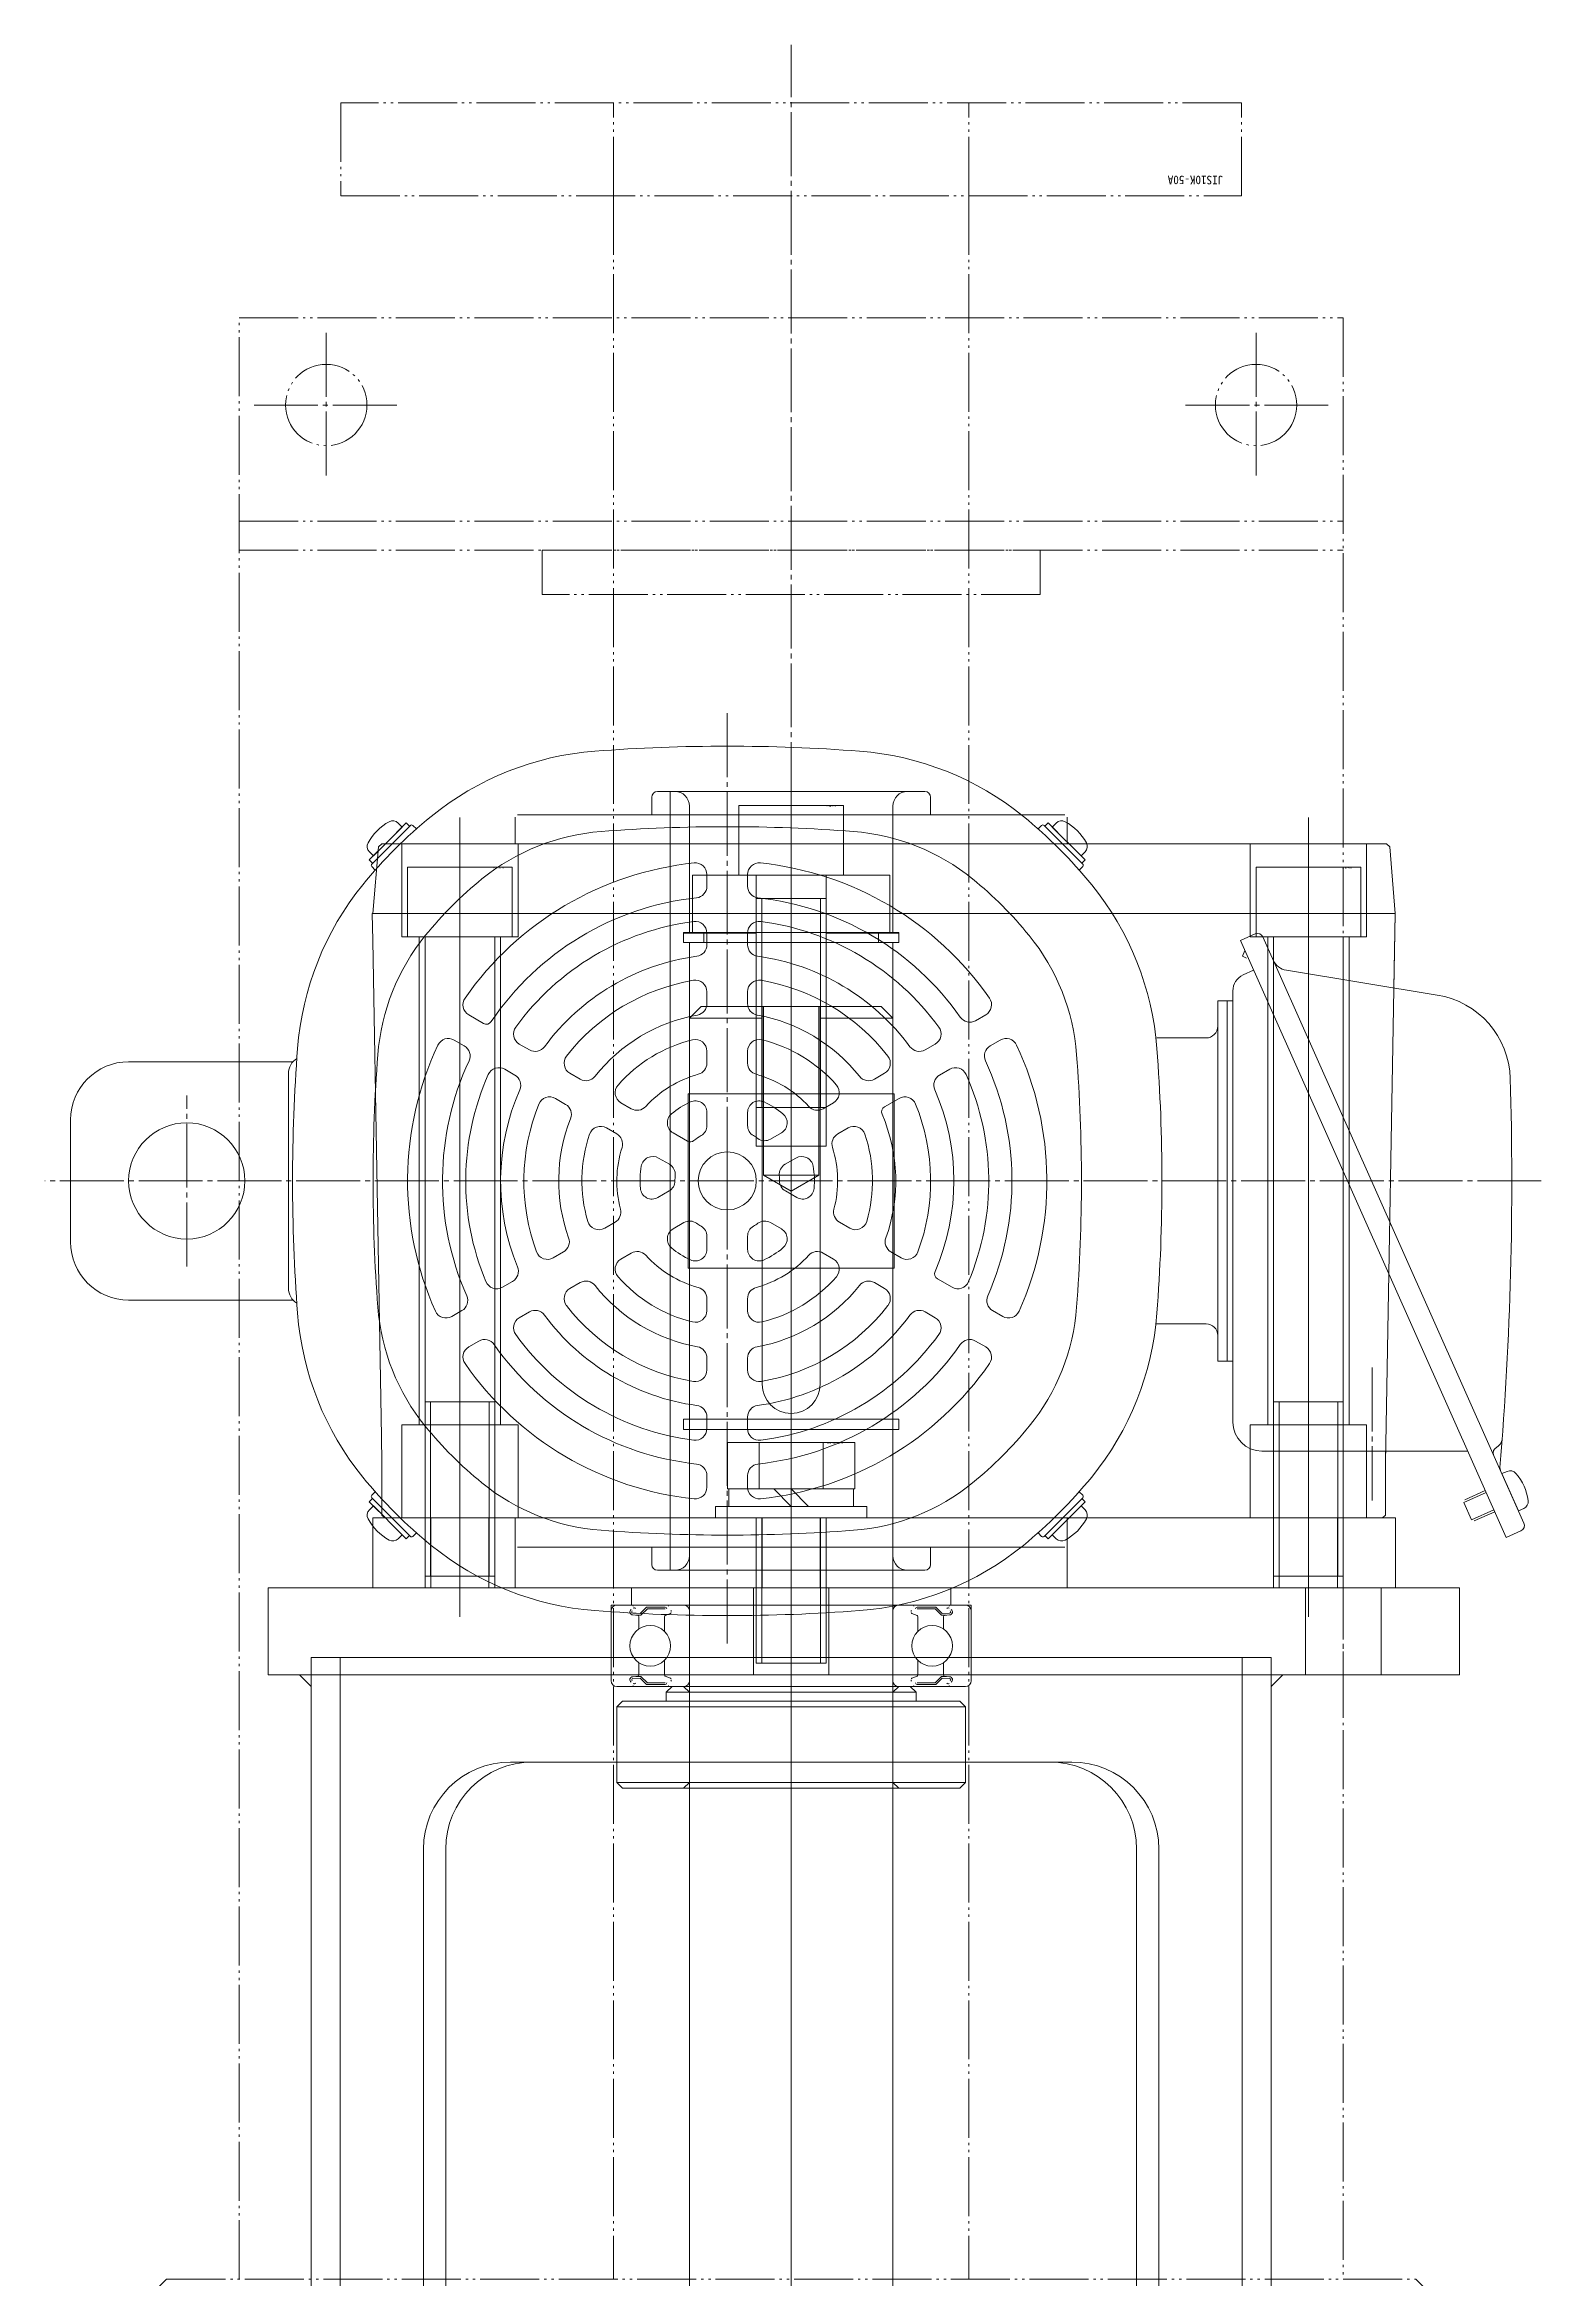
# Model space of a CAD drawing. Units: millimetres at full size. Extents: x -21196 to 21204, y -11807 to 11807.
# Drawn here: x -15728 to -15470.4, y -1994.6 to -1610.1 of the extents above; entities that cross this region are included whole.
import ezdxf
from ezdxf.enums import TextEntityAlignment as Align

# ---------------------------------------------------------------- set-up
doc = ezdxf.new("R2010")
doc.units = ezdxf.units.MM
doc.header["$LTSCALE"] = 0.5
doc.linetypes.add('USER3', pattern=[26.999999, 20.299999, -1.7, 0.8, -1.7, 0.8, -1.7])
doc.linetypes.add('USER4', pattern=[27.1, 22, -1.7, 1.7, -1.7])
doc.layers.add('1-0_設備-5(241129配置図菊池追記(立面図).jww)(機器配置図 260128.dwg)', color=7, linetype='Continuous', lineweight=9)
doc.styles.add('ＭＳ ゴシック', font='')
doc.styles.get('ＭＳ ゴシック').set_extended_font_data('MS Gothic')

msp = doc.modelspace()

# ---------------------------------------------------------------- linework, layer by layer
at = {"layer": '1-0_設備-5(241129配置図菊池追記(立面図).jww)(機器配置図 260128.dwg)', "linetype": 'USER4'}
for p, q in [((-15599.5215, -2825.1471), (-15599.5215, -1610.1471)), ((-15679.5215, -1659.7264), (-15679.5215, -1684.5679)), ((-15519.5215, -1659.7264), (-15519.5215, -1684.5679)), ((-15691.9423, -1672.1471), (-15667.1008, -1672.1471)), ((-15507.1008, -1672.1471), (-15531.9423, -1672.1471)), ((-15610.5215, -1725.1692), (-15610.5215, -1885.9184)), ((-15599.5215, -1794.5477), (-15599.5215, -1739.5477)), ((-15656.5215, -1743.1049), (-15656.5215, -1868.1905)), ((-15510.5215, -1743.1049), (-15510.5215, -1868.1905)), ((-15656.5215, -1875.1477), (-15656.5215, -1750.1477)), ((-15510.5215, -1875.1477), (-15510.5215, -1750.1477)), ((-15599.5215, -3335.6475), (-15599.5215, -1770.7806)), ((-15599.5215, -1833.7516), (-15599.5215, -1777.336)), ((-15703.5215, -1820.3559), (-15703.5215, -1790.9396)), ((-15470.4419, -1805.6477), (-15727.9711, -1805.6477)), ((-15499.5215, -1837.7652), (-15499.5215, -1860.6337)), ((-15599.5215, -1890.6575), (-15599.5215, -1848.2943)), ((-15656.5215, -1880.6477), (-15656.5215, -1858.6477)), ((-15599.5215, -1880.6477), (-15599.5215, -1858.6477)), ((-15510.5215, -1880.6477), (-15510.5215, -1858.6477)), ((-15504.5215, -1898.014), (-15504.5215, -1868.3872)), ((-15599.5215, -2061.6477), (-15599.5215, -1869.3461)), ((-15599.5215, -3372.246), (-15599.5215, -1986.1498))]:
    msp.add_line(p, q, dxfattribs=at)
at = {"layer": '1-0_設備-5(241129配置図菊池追記(立面図).jww)(機器配置図 260128.dwg)', "linetype": 'USER3'}
for p, q in [((-15522.0215, -1620.1471), (-15677.0215, -1620.1471)), ((-15677.0215, -1620.1471), (-15677.0215, -1636.1471)), ((-15630.0715, -1636.1471), (-15630.0715, -1620.1471)), ((-15568.9715, -1636.1471), (-15568.9715, -1620.1471)), ((-15522.0215, -1636.1471), (-15522.0215, -1620.1471)), ((-15677.0215, -1636.1471), (-15522.0215, -1636.1471)), ((-15630.0715, -1636.1471), (-15630.0715, -1994.6471)), ((-15568.9715, -1636.1471), (-15568.9715, -1994.6471)), ((-15694.5215, -1692.1471), (-15504.5215, -1692.1471)), ((-15694.5215, -1697.1471), (-15504.5215, -1697.1471))]:
    msp.add_line(p, q, dxfattribs=at)
at = {"layer": '1-0_設備-5(241129配置図菊池追記(立面図).jww)(機器配置図 260128.dwg)'}
for p, q in [((-15623.5215, -1739.6477), (-15623.5215, -1742.6483)), ((-15622.5215, -1738.6477), (-15599.5215, -1738.6477)), ((-15620.3215, -1738.6477), (-15620.3215, -1872.6478)), ((-15617.0215, -1741.1477), (-15617.0215, -1762.8977)), ((-15599.5215, -1738.6477), (-15576.5215, -1738.6477)), ((-15599.5215, -1738.6477), (-15599.5215, -1872.6478)), ((-15582.0215, -1741.1477), (-15582.0215, -1762.8977)), ((-15575.5215, -1739.6477), (-15575.5215, -1742.6483)), ((-15665.0395, -1744.483), (-15671.6863, -1751.1298)), ((-15671.4034, -1749.7156), (-15666.4537, -1744.7659)), ((-15667.4083, -1745.7204), (-15665.7466, -1744.0587)), ((-15665.7466, -1744.0587), (-15665.1809, -1744.6244)), ((-15664.6152, -1744.483), (-15664.0107, -1745.0875)), ((-15647.0215, -1747.6477), (-15647.0215, -1743.0477)), ((-15646.6215, -1742.6477), (-15599.5215, -1742.6477)), ((-15552.4215, -1742.6477), (-15599.5215, -1742.6477)), ((-15552.4215, -1742.6477), (-15559.93, -1742.6477)), ((-15552.4215, -1742.6477), (-15559.9299, -1742.6477)), ((-15556.4279, -1744.483), (-15557.0323, -1745.0875)), ((-15556.0036, -1744.483), (-15549.3568, -1751.1298)), ((-15555.2965, -1744.0587), (-15555.8622, -1744.6244)), ((-15553.6348, -1745.7204), (-15555.2965, -1744.0587)), ((-15549.6396, -1749.7156), (-15554.5894, -1744.7659)), ((-15552.0215, -1747.6477), (-15552.0215, -1743.0477)), ((-15552.0215, -1744.0416), (-15552.0215, -1743.0477)), ((-15552.0215, -1744.0416), (-15552.0215, -1743.0477)), ((-15670.4488, -1748.761), (-15672.1105, -1750.4227)), ((-15671.4034, -1749.7156), (-15672.0957, -1749.0233)), ((-15670.5212, -1748.1448), (-15671.4798, -1759.6477)), ((-15670.5212, -1748.1448), (-15669.9816, -1747.6483)), ((-15647.019, -1747.6483), (-15669.9816, -1747.6483)), ((-15647.019, -1747.6483), (-15669.4382, -1747.6483)), ((-15666.5215, -1763.6477), (-15666.5215, -1747.6477)), ((-15497.0615, -1747.6483), (-15647.0215, -1747.6483)), ((-15550.5942, -1748.761), (-15548.9325, -1750.4227)), ((-15549.6396, -1749.7156), (-15548.9473, -1749.0233)), ((-15497.0615, -1747.6483), (-15548.6373, -1747.6484)), ((-15520.5215, -1763.6477), (-15520.5215, -1747.6477)), ((-15496.5219, -1748.1448), (-15497.0615, -1747.6483)), ((-15496.5219, -1748.1448), (-15497.0615, -1747.6483)), ((-15496.5219, -1748.1448), (-15495.5633, -1759.6477)), ((-15496.5219, -1748.1448), (-15495.5633, -1759.6477)), ((-15496.5218, -1748.1449), (-15495.5633, -1759.6477)), ((-15672.1105, -1750.4227), (-15671.5448, -1750.9884)), ((-15671.6863, -1751.5541), (-15671.0818, -1752.1586)), ((-15614.0215, -1752.9339), (-15614.0215, -1754.9452)), ((-15590.5215, -1753.0477), (-15608.5215, -1753.0477)), ((-15607.0215, -1752.9339), (-15607.0215, -1754.9452)), ((-15605.5215, -1793.0477), (-15605.5215, -1753.0477)), ((-15599.5215, -1753.0477), (-15599.5215, -1763.0477)), ((-15593.5215, -1793.0477), (-15593.5215, -1753.0477)), ((-15549.3568, -1751.5541), (-15549.9613, -1752.1586)), ((-15548.9325, -1750.4227), (-15549.4982, -1750.9884)), ((-15605.5215, -1757.0477), (-15593.5215, -1757.0477)), ((-15604.5745, -1793.0477), (-15604.5745, -1757.0477)), ((-15594.4685, -1793.0477), (-15594.4685, -1757.0477)), ((-15671.6052, -1759.6477), (-15671.5247, -1764.2596)), ((-15495.5633, -1759.6477), (-15671.5215, -1759.6477)), ((-15552.9564, -1759.6477), (-15495.6052, -1759.6477)), ((-15495.5633, -1759.6477), (-15544.1965, -1759.6477)), ((-15495.6052, -1759.6477), (-15497.2635, -1854.1477)), ((-15495.6052, -1759.6477), (-15497.2635, -1854.1477)), ((-15495.6052, -1759.6477), (-15495.8297, -1772.4387)), ((-15647.5215, -1763.6477), (-15665.5215, -1763.6477)), ((-15663.5215, -1847.6477), (-15663.5215, -1763.6477)), ((-15662.5215, -1873.6477), (-15662.5215, -1763.6477)), ((-15650.5215, -1873.6477), (-15650.5215, -1763.6477)), ((-15649.5215, -1847.6477), (-15649.5215, -1763.6477)), ((-15618.0215, -1762.8977), (-15581.0215, -1762.8977)), ((-15618.0215, -1764.6477), (-15618.0215, -1762.8977)), ((-15617.0215, -1764.6477), (-15617.0215, -1790.6477)), ((-15614.0215, -1763.0009), (-15614.0215, -1765.0183)), ((-15607.0215, -1763.0009), (-15607.0215, -1765.0183)), ((-15599.5215, -1764.6477), (-15599.5215, -1763.0477)), ((-15582.0215, -1764.6477), (-15582.0215, -1790.6477)), ((-15519.6582, -1763.1579), (-15522.2161, -1764.2967)), ((-15522.2161, -1764.2967), (-15476.4989, -1866.9792)), ((-15501.5215, -1763.6477), (-15519.5215, -1763.6477)), ((-15518.3379, -1763.6647), (-15499.6458, -1805.6477)), ((-15517.5215, -1847.6477), (-15517.5215, -1763.6477)), ((-15516.5215, -1873.6477), (-15516.5215, -1763.6477)), ((-15504.5215, -1873.6477), (-15504.5215, -1763.6477)), ((-15503.5215, -1847.6477), (-15503.5215, -1763.6477)), ((-15521.4621, -1765.9902), (-15521.8869, -1766.9911)), ((-15521.8869, -1766.9911), (-15521.1505, -1767.3037)), ((-15519.9384, -1769.4126), (-15521.7417, -1770.2155)), ((-15514.3007, -1769.408), (-15488.3451, -1773.6668)), ((-15615.0215, -1775.6475), (-15617.0215, -1777.6475)), ((-15584.0215, -1775.6475), (-15615.0215, -1775.6475)), ((-15614.0215, -1773.1093), (-15614.0215, -1775.1396)), ((-15607.0215, -1773.1093), (-15607.0215, -1775.1396)), ((-15605.5215, -1799.6475), (-15605.5215, -1775.6475)), ((-15604.5215, -1840.6475), (-15604.5215, -1775.6475)), ((-15594.7715, -1804.6475), (-15594.7715, -1775.6475)), ((-15594.5215, -1840.6475), (-15594.5215, -1775.6475)), ((-15593.5215, -1799.6475), (-15593.5215, -1775.6475)), ((-15584.0215, -1775.6475), (-15582.0215, -1777.6475)), ((-15526.1215, -1836.6477), (-15526.1215, -1774.6477)), ((-15524.5215, -1774.6477), (-15524.5215, -1836.6477)), ((-15524.5215, -1774.6477), (-15523.5215, -1774.6477)), ((-15523.5215, -1772.9561), (-15523.5215, -1847.1477)), ((-15655.0051, -1777.0784), (-15652.4666, -1778.544)), ((-15617.0215, -2075.6475), (-15617.0215, -1777.6475)), ((-15604.5215, -1777.6475), (-15617.0215, -1777.6475)), ((-15594.5215, -1777.6475), (-15582.0215, -1777.6475)), ((-15582.0215, -2075.6475), (-15582.0215, -1777.6475)), ((-15566.0379, -1777.0784), (-15567.7765, -1778.0821)), ((-15657.5051, -1781.4085), (-15655.7665, -1782.4123)), ((-15646.3061, -1782.1007), (-15644.564, -1783.1065)), ((-15614.0215, -1783.315), (-15614.0215, -1785.3808)), ((-15607.0215, -1783.315), (-15607.0215, -1785.3808)), ((-15574.7369, -1782.1007), (-15576.479, -1783.1065)), ((-15563.5379, -1781.4085), (-15565.2765, -1782.4123)), ((-15528.1215, -1781.0477), (-15536.3215, -1781.0477)), ((-15685.2579, -1785.1477), (-15713.5215, -1785.1477)), ((-15686.0218, -1787.1477), (-15686.0218, -1824.1477)), ((-15648.8061, -1786.4309), (-15647.064, -1787.4367)), ((-15637.5834, -1787.1368), (-15635.8339, -1788.1469)), ((-15583.4596, -1787.1368), (-15585.2091, -1788.1469)), ((-15572.2369, -1786.4309), (-15573.979, -1787.4367)), ((-15640.0834, -1791.4669), (-15638.3339, -1792.477)), ((-15617.2215, -1790.6477), (-15617.2215, -1820.6478)), ((-15581.8215, -1790.6477), (-15617.2215, -1790.6477)), ((-15580.9596, -1791.4669), (-15583.4682, -1792.9152)), ((-15581.8215, -1790.6477), (-15581.8215, -1820.6478)), ((-15723.5215, -1816.1477), (-15723.5215, -1795.1477)), ((-15628.8051, -1792.2049), (-15627.0356, -1793.2266)), ((-15614.0215, -1793.8685), (-15614.0215, -1796.1215)), ((-15607.0215, -1793.8685), (-15607.0215, -1796.1215)), ((-15605.5215, -1793.0477), (-15593.5215, -1793.0477)), ((-15592.2379, -1792.2049), (-15594.0074, -1793.2266)), ((-15631.3051, -1796.5351), (-15629.5356, -1797.5567)), ((-15619.8338, -1797.3845), (-15617.384, -1798.7989)), ((-15610.5215, -1796.2146), (-15610.5215, -1815.0808)), ((-15601.2092, -1797.3845), (-15603.0788, -1798.464)), ((-15589.7379, -1796.5351), (-15591.5074, -1797.5567)), ((-15622.3338, -1801.7147), (-15620.4642, -1802.7941)), ((-15593.5215, -1799.6475), (-15605.5215, -1799.6475)), ((-15598.7092, -1801.7147), (-15600.5788, -1802.7941)), ((-15604.2715, -1804.6475), (-15599.5215, -1807.3895)), ((-15599.5215, -1807.3895), (-15594.7715, -1804.6475)), ((-15524.5215, -1805.6477), (-15524.5215, -1836.6477)), ((-15499.6458, -1805.6477), (-15473.4341, -1864.5201)), ((-15622.4726, -1808.5063), (-15620.5215, -1807.3798)), ((-15598.5704, -1808.5063), (-15600.5215, -1807.3798)), ((-15631.6122, -1813.783), (-15629.8232, -1812.7501)), ((-15619.8338, -1813.911), (-15617.9642, -1812.8315)), ((-15601.2092, -1813.911), (-15603.0788, -1812.8315)), ((-15589.4308, -1813.783), (-15591.2198, -1812.7501)), ((-15640.4506, -1818.8859), (-15638.6924, -1817.8708)), ((-15628.8051, -1819.0906), (-15627.0356, -1818.0689)), ((-15614.0215, -1817.427), (-15614.0215, -1815.174)), ((-15607.0215, -1817.427), (-15607.0215, -1815.174)), ((-15592.2379, -1819.0906), (-15594.0074, -1818.0689)), ((-15580.5924, -1818.8859), (-15582.3506, -1817.8708)), ((-15581.8215, -1820.6478), (-15617.2215, -1820.6478)), ((-15617.0215, -1820.6478), (-15617.0215, -1846.6478)), ((-15582.0215, -1820.6478), (-15582.0215, -1846.6478)), ((-15571.8383, -1823.9401), (-15574.3504, -1822.4897)), ((-15685.2579, -1826.1477), (-15713.5215, -1826.1477)), ((-15649.2047, -1823.9401), (-15647.4576, -1822.9314)), ((-15637.5834, -1824.1587), (-15635.8339, -1823.1486)), ((-15614.0215, -1827.9805), (-15614.0215, -1825.9147)), ((-15607.0215, -1827.9805), (-15607.0215, -1825.9147)), ((-15583.4596, -1824.1587), (-15585.2091, -1823.1486)), ((-15657.9231, -1828.9736), (-15656.1812, -1827.9679)), ((-15646.3061, -1829.1948), (-15644.564, -1828.189)), ((-15574.7369, -1829.1948), (-15576.479, -1828.189)), ((-15563.12, -1828.9736), (-15564.8618, -1827.9679)), ((-15655.0051, -1834.2171), (-15653.2665, -1833.2134)), ((-15566.0379, -1834.2171), (-15567.7765, -1833.2134)), ((-15528.1215, -1830.2477), (-15536.3215, -1830.2477)), ((-15614.0215, -1838.1862), (-15614.0215, -1836.1559)), ((-15607.0215, -1838.1862), (-15607.0215, -1836.1559)), ((-15524.5215, -1836.6477), (-15526.1215, -1836.6477)), ((-15524.5215, -1836.6477), (-15523.5215, -1836.6477)), ((-15662.5215, -1843.6477), (-15650.5215, -1843.6477)), ((-15661.5745, -1873.6477), (-15661.5745, -1843.6477)), ((-15651.4685, -1873.6477), (-15651.4685, -1843.6477)), ((-15516.5215, -1843.6477), (-15504.5215, -1843.6477)), ((-15515.5745, -1873.6477), (-15515.5745, -1843.6477)), ((-15505.4685, -1873.6477), (-15505.4685, -1843.6477)), ((-15666.5215, -1863.6477), (-15666.5215, -1847.6477)), ((-15666.5215, -1847.6477), (-15646.5215, -1847.6477)), ((-15646.5215, -1863.6477), (-15646.5215, -1847.6477)), ((-15618.0215, -1846.6478), (-15618.0215, -1848.3978)), ((-15618.0215, -1848.3978), (-15581.0215, -1848.3978)), ((-15617.0215, -1848.3978), (-15617.0215, -1870.1478)), ((-15614.0215, -1848.2946), (-15614.0215, -1846.2772)), ((-15607.0215, -1848.2946), (-15607.0215, -1846.2772)), ((-15582.0215, -1848.3978), (-15582.0215, -1870.1478)), ((-15520.5215, -1863.6477), (-15520.5215, -1847.6477)), ((-15520.5215, -1847.6477), (-15500.5215, -1847.6477)), ((-15500.5215, -1863.6477), (-15500.5215, -1847.6477)), ((-15610.4912, -1850.6481), (-15588.5519, -1850.6481)), ((-15610.4912, -1858.6481), (-15610.4912, -1850.6481)), ((-15605.0064, -1858.6481), (-15605.0064, -1850.6481)), ((-15594.0367, -1858.6481), (-15594.0367, -1850.6481)), ((-15588.5519, -1858.6481), (-15588.5519, -1850.6481)), ((-15518.5215, -1852.1477), (-15483.1023, -1852.1477)), ((-15497.2284, -1852.1477), (-15497.2635, -1854.1477)), ((-15614.0215, -1858.3616), (-15614.0215, -1856.3503)), ((-15607.0215, -1858.3616), (-15607.0215, -1856.3503)), ((-15497.2635, -1854.1477), (-15497.2635, -1863.1477)), ((-15477.2168, -1856.0241), (-15476.3224, -1855.6259)), ((-15477.2168, -1856.0241), (-15474.3696, -1862.4189)), ((-15477.2168, -1856.0241), (-15474.3696, -1862.4189)), ((-15672.1105, -1860.8728), (-15671.5448, -1860.3071)), ((-15670.4488, -1862.5345), (-15672.1105, -1860.8728)), ((-15671.6863, -1859.7414), (-15671.0818, -1859.1369)), ((-15665.0395, -1866.8125), (-15671.6863, -1860.1657)), ((-15610.4912, -1858.6481), (-15588.5519, -1858.6481)), ((-15610.2715, -1858.6481), (-15610.2715, -1861.6481)), ((-15599.5215, -1861.6481), (-15602.5215, -1858.6481)), ((-15599.5215, -1858.6481), (-15596.5215, -1861.6481)), ((-15588.7715, -1861.6481), (-15588.7715, -1858.6481)), ((-15556.0036, -1866.8125), (-15549.3568, -1860.1657)), ((-15550.5942, -1862.5345), (-15548.9325, -1860.8728)), ((-15549.3568, -1859.7414), (-15549.9613, -1859.1369)), ((-15548.9325, -1860.8728), (-15549.4982, -1860.3071)), ((-15479.9358, -1859.2598), (-15483.7727, -1860.9681)), ((-15483.7727, -1860.9681), (-15482.4305, -1863.9828)), ((-15480.0782, -1858.94), (-15483.5953, -1860.506)), ((-15671.4034, -1861.5799), (-15672.0957, -1862.2722)), ((-15671.4034, -1861.5799), (-15666.4537, -1866.5296)), ((-15669.447, -1863.6477), (-15656.478, -1863.6477)), ((-15662.5215, -1875.6477), (-15662.5215, -1863.6477)), ((-15661.5215, -1875.6477), (-15661.5215, -1863.6477)), ((-15656.478, -1863.6477), (-15564.565, -1863.6477)), ((-15651.5215, -1875.6477), (-15651.5215, -1863.6477)), ((-15650.5215, -1875.6477), (-15650.5215, -1863.6477)), ((-15647.0215, -1863.6477), (-15647.0215, -1868.2477)), ((-15647.0215, -1875.6477), (-15647.0215, -1863.6477)), ((-15612.5215, -1861.6481), (-15586.5215, -1861.6481)), ((-15612.5215, -1861.6481), (-15612.5215, -1863.6481)), ((-15612.5215, -1863.6481), (-15586.5215, -1863.6481)), ((-15605.5215, -1875.6477), (-15605.5215, -1863.6477)), ((-15605.5215, -1888.6481), (-15605.5215, -1863.6481)), ((-15604.5745, -1888.6481), (-15604.5745, -1863.6481)), ((-15604.5215, -1875.6477), (-15604.5215, -1863.6477)), ((-15599.5215, -1875.6477), (-15599.5215, -1863.6477)), ((-15594.5215, -1875.6477), (-15594.5215, -1863.6477)), ((-15594.4685, -1888.6481), (-15594.4685, -1863.6481)), ((-15593.5215, -1875.6477), (-15593.5215, -1863.6477)), ((-15593.5215, -1888.6481), (-15593.5215, -1863.6481)), ((-15586.5215, -1863.6481), (-15586.5215, -1861.6481)), ((-15497.7635, -1863.6477), (-15564.565, -1863.6477)), ((-15549.6396, -1861.5799), (-15554.5894, -1866.5296)), ((-15552.0215, -1863.6477), (-15552.0215, -1868.2477)), ((-15552.0215, -1875.6477), (-15552.0215, -1863.6477)), ((-15549.6396, -1861.5799), (-15548.9473, -1862.2722)), ((-15497.7635, -1863.6477), (-15548.6493, -1863.6477)), ((-15497.7635, -1863.6477), (-15548.6376, -1863.6477)), ((-15516.5215, -1875.6477), (-15516.5215, -1863.6477)), ((-15515.5215, -1875.6477), (-15515.5215, -1863.6477)), ((-15505.5215, -1875.6477), (-15505.5215, -1863.6477)), ((-15504.5215, -1875.6477), (-15504.5215, -1863.6477)), ((-15497.2635, -1863.1477), (-15497.7635, -1863.6477)), ((-15478.5936, -1862.2745), (-15482.4305, -1863.9828)), ((-15478.4512, -1862.5942), (-15481.9684, -1864.1602)), ((-15474.3696, -1862.4189), (-15473.4753, -1862.0207)), ((-15667.4083, -1865.575), (-15665.7466, -1867.2367)), ((-15665.7466, -1867.2367), (-15665.1809, -1866.6711)), ((-15664.6152, -1866.8125), (-15664.0107, -1866.208)), ((-15646.6215, -1868.6477), (-15599.5215, -1868.6477)), ((-15623.5215, -1871.6478), (-15623.5215, -1868.6477)), ((-15552.4215, -1868.6477), (-15599.5215, -1868.6477)), ((-15575.5215, -1871.6478), (-15575.5215, -1868.6477)), ((-15552.4215, -1868.6477), (-15559.9298, -1868.6477)), ((-15552.4215, -1868.6477), (-15559.9286, -1868.6477)), ((-15556.4279, -1866.8125), (-15557.0323, -1866.208)), ((-15555.2965, -1867.2367), (-15555.8622, -1866.6711)), ((-15553.6348, -1865.575), (-15555.2965, -1867.2367)), ((-15552.0215, -1867.2539), (-15552.0215, -1868.2477)), ((-15552.0215, -1867.2539), (-15552.0215, -1868.2477)), ((-15473.941, -1865.8404), (-15476.4989, -1866.9792)), ((-15662.5215, -1873.6477), (-15650.5215, -1873.6477)), ((-15627.0215, -1878.6477), (-15627.0215, -1875.6477)), ((-15622.5215, -1872.6478), (-15599.5215, -1872.6478)), ((-15606.0215, -1875.6477), (-15606.0215, -1890.6477)), ((-15599.5215, -1872.6478), (-15576.5215, -1872.6478)), ((-15593.0215, -1875.6477), (-15593.0215, -1890.6477)), ((-15572.0215, -1878.6477), (-15572.0215, -1875.6477)), ((-15516.5215, -1873.6477), (-15504.5215, -1873.6477)), ((-15511.0215, -1875.6477), (-15511.0215, -1890.6477)), ((-15498.0215, -1875.6477), (-15498.0215, -1890.6477)), ((-15630.5215, -1891.6477), (-15630.5215, -1879.6477)), ((-15618.0215, -1878.6477), (-15629.5215, -1878.6477)), ((-15626.755, -1880.0428), (-15625.4956, -1880.0897)), ((-15625.4956, -1880.0897), (-15624.3956, -1878.9897)), ((-15625.3715, -1880.3897), (-15624.2715, -1879.2897)), ((-15624.3956, -1878.9897), (-15621.2215, -1878.9897)), ((-15624.2715, -1879.2897), (-15621.2215, -1879.2897)), ((-15620.303, -1880.0815), (-15621.19, -1880.4049)), ((-15617.0215, -1891.6477), (-15617.0215, -1879.6477)), ((-15599.5215, -1892.6477), (-15599.5215, -1878.6477)), ((-15582.0215, -1891.6477), (-15582.0215, -1879.6477)), ((-15569.5215, -1878.6477), (-15581.0215, -1878.6477)), ((-15578.74, -1880.0815), (-15577.853, -1880.4049)), ((-15574.6475, -1878.9897), (-15577.8215, -1878.9897)), ((-15574.7715, -1879.2897), (-15577.8215, -1879.2897)), ((-15573.6715, -1880.3897), (-15574.7715, -1879.2897)), ((-15568.5215, -1887.6477), (-15568.5215, -1878.6477)), ((-15568.5215, -1891.6477), (-15568.5215, -1879.6477)), ((-15626.7935, -1880.3409), (-15625.9039, -1880.4197)), ((-15626.2425, -1880.3897), (-15625.3715, -1880.3897)), ((-15625.7215, -1880.619), (-15625.7215, -1882.7412)), ((-15621.3215, -1880.5928), (-15621.3215, -1883.1482)), ((-15577.7215, -1880.5928), (-15577.7215, -1883.1482)), ((-15572.8005, -1880.3897), (-15573.6715, -1880.3897)), ((-15573.3215, -1880.619), (-15573.3215, -1882.7412)), ((-15572.2495, -1880.3409), (-15573.1392, -1880.4197)), ((-15682.1215, -1887.6477), (-15516.9215, -1887.6477)), ((-15682.1215, -1890.6477), (-15682.1215, -1887.6477)), ((-15677.1215, -1887.6477), (-15677.1215, -2043.6477)), ((-15521.9215, -1887.6477), (-15521.9215, -2043.6477)), ((-15516.9215, -1890.6477), (-15516.9215, -1887.6477)), ((-15682.1215, -2040.6477), (-15682.1215, -1890.6477)), ((-15626.7935, -1890.9545), (-15625.9039, -1890.8756)), ((-15626.755, -1891.2526), (-15625.4956, -1891.2057)), ((-15626.2425, -1890.9057), (-15625.3715, -1890.9057)), ((-15625.7215, -1890.6764), (-15625.7215, -1888.5541)), ((-15625.4956, -1891.2057), (-15624.3956, -1892.3057)), ((-15625.3715, -1890.9057), (-15624.2715, -1892.0057)), ((-15621.3215, -1890.7026), (-15621.3215, -1888.1472)), ((-15620.303, -1891.2138), (-15621.19, -1890.8905)), ((-15605.5215, -1888.6481), (-15593.5215, -1888.6481)), ((-15578.74, -1891.2138), (-15577.853, -1890.8905)), ((-15577.7215, -1890.7026), (-15577.7215, -1888.1472)), ((-15573.5475, -1891.2057), (-15574.6475, -1892.3057)), ((-15572.288, -1891.2526), (-15573.5475, -1891.2057)), ((-15573.3215, -1890.6764), (-15573.3215, -1888.5541)), ((-15572.2495, -1890.9545), (-15573.1392, -1890.8756)), ((-15516.9215, -2040.6477), (-15516.9215, -1890.6477)), ((-15618.0215, -1892.6477), (-15629.5215, -1892.6477)), ((-15629.5215, -1896.1477), (-15628.5215, -1895.1477)), ((-15570.5215, -1895.1477), (-15628.5215, -1895.1477)), ((-15624.3956, -1892.3057), (-15621.2215, -1892.3057)), ((-15624.2715, -1892.0057), (-15621.2215, -1892.0057)), ((-15620.0215, -1892.6477), (-15621.0215, -1893.6477)), ((-15621.0215, -1895.1477), (-15621.0215, -1893.6477)), ((-15578.0215, -1893.6477), (-15621.0215, -1893.6477)), ((-15620.0215, -1892.6477), (-15579.0215, -1892.6477)), ((-15617.0215, -1893.6477), (-15618.0215, -1892.6477)), ((-15617.0215, -1893.6477), (-15617.0215, -1909.1477)), ((-15599.5215, -1892.6477), (-15599.5215, -1910.1477)), ((-15582.0215, -1893.6477), (-15581.0215, -1892.6477)), ((-15582.0215, -1893.6477), (-15582.0215, -1909.1477)), ((-15569.5215, -1892.6477), (-15581.0215, -1892.6477)), ((-15578.0215, -1893.6477), (-15579.0215, -1892.6477)), ((-15578.0215, -1895.1477), (-15578.0215, -1893.6477)), ((-15574.7715, -1892.0057), (-15577.8215, -1892.0057)), ((-15574.6475, -1892.3057), (-15577.8215, -1892.3057)), ((-15569.5215, -1896.1477), (-15570.5215, -1895.1477)), ((-15629.5215, -1896.1477), (-15569.5215, -1896.1477)), ((-15629.5215, -1896.1477), (-15629.5215, -1909.1477)), ((-15569.5215, -1896.1477), (-15569.5215, -1902.6477)), ((-15569.5215, -1909.1477), (-15569.5215, -1902.6477)), ((-15647.7968, -1905.6477), (-15551.2463, -1905.6477)), ((-15629.5215, -1909.1477), (-15569.5215, -1909.1477)), ((-15629.5215, -1909.1477), (-15628.5215, -1910.1477)), ((-15570.5215, -1910.1477), (-15628.5215, -1910.1477)), ((-15617.0215, -1909.1477), (-15618.0215, -1910.1477)), ((-15617.0215, -1907.1477), (-15617.0215, -2007.2477)), ((-15582.0215, -1907.1477), (-15582.0215, -2007.2477)), ((-15582.0215, -1909.1477), (-15581.0215, -1910.1477)), ((-15569.5215, -1909.1477), (-15570.5215, -1910.1477)), ((-15662.7968, -2010.6477), (-15662.7968, -1920.6477)), ((-15658.9666, -2010.6477), (-15658.9666, -1920.6477)), ((-15540.0765, -1920.6477), (-15540.0765, -2010.6477)), ((-15536.2463, -1920.6477), (-15536.2463, -2010.6477))]:
    msp.add_line(p, q, dxfattribs=at)
at = {"layer": '1-0_設備-5(241129配置図菊池追記(立面図).jww)(機器配置図 260128.dwg)', "linetype": 'USER3'}
msp.add_lwpolyline([(-15694.5215, -1994.6471), (-15694.5215, -1657.1471), (-15504.5215, -1657.1471), (-15504.5215, -1994.6471)], dxfattribs=at)
for points in [[(-15556.6862, -1697.1471), (-15556.6862, -1704.7683), (-15642.3569, -1704.7683), (-15642.3569, -1697.1471)], [(-15712.0215, -2304.6471), (-15712.0215, -1999.6471), (-15707.0215, -1994.6471), (-15492.0215, -1994.6471), (-15487.0215, -1999.6471), (-15487.0215, -2304.6471), (-15492.0215, -2309.6471), (-15707.0215, -2309.6471)]]:
    msp.add_lwpolyline(points, close=True, dxfattribs=at)
at = {"layer": '1-0_設備-5(241129配置図菊池追記(立面図).jww)(機器配置図 260128.dwg)'}
for points in [[(-15590.5215, -1753.0477), (-15590.5215, -1741.0477), (-15608.5215, -1741.0477), (-15608.5215, -1753.0477)], [(-15671.4034, -1749.7156), (-15666.4537, -1744.7659), (-15667.1459, -1744.0736)], [(-15549.6396, -1749.7156), (-15554.5894, -1744.7659), (-15553.8971, -1744.0736)], [(-15666.5215, -1763.6477), (-15646.5215, -1763.6477), (-15646.5215, -1747.6477)], [(-15496.5218, -1748.1449), (-15497.0615, -1747.6484), (-15548.6373, -1747.6484)], [(-15520.5215, -1763.6477), (-15500.5215, -1763.6477), (-15500.5215, -1747.6477)], [(-15647.5215, -1763.6477), (-15647.5215, -1751.6477), (-15665.5215, -1751.6477), (-15665.5215, -1763.6477)], [(-15501.5215, -1763.6477), (-15501.5215, -1751.6477), (-15519.5215, -1751.6477), (-15519.5215, -1763.6477)], [(-15671.6052, -1759.6477), (-15668.0867, -1759.6477), (-15552.9564, -1759.6477)], [(-15671.5247, -1764.2596), (-15670.0257, -1849.6392), (-15669.947, -1854.1477)], [(-15618.0215, -1764.6477), (-15581.0215, -1764.6477), (-15581.0215, -1762.8977)], [(-15594.7715, -1804.6475), (-15604.2715, -1804.6475), (-15604.2715, -1775.6475)], [(-15524.5215, -1805.6477), (-15524.5215, -1774.6477), (-15526.1215, -1774.6477)], [(-15618.0215, -1846.6478), (-15581.0215, -1846.6478), (-15581.0215, -1848.3978)], [(-15669.947, -1854.1477), (-15669.947, -1863.1477), (-15669.447, -1863.6477)], [(-15497.2635, -1854.1477), (-15497.2635, -1863.1477), (-15497.7635, -1863.6477)], [(-15497.2635, -1854.1477), (-15497.2635, -1863.1477), (-15497.7635, -1863.6477)], [(-15671.4034, -1861.5799), (-15666.4537, -1866.5296), (-15667.1459, -1867.2219)], [(-15549.6396, -1861.5799), (-15554.5894, -1866.5296), (-15553.8971, -1867.2219)], [(-15630.5215, -1887.6477), (-15630.5215, -1878.6477), (-15568.5215, -1878.6477)], [(-15572.288, -1880.0428), (-15573.5475, -1880.0897), (-15574.6475, -1878.9897)], [(-15572.8005, -1890.9057), (-15573.6715, -1890.9057), (-15574.7715, -1892.0057)]]:
    msp.add_lwpolyline(points, dxfattribs=at)
for points in [[(-15616.5215, -1763.0477), (-15616.5215, -1753.0477), (-15605.5215, -1753.0477), (-15605.5215, -1763.0477)], [(-15582.5215, -1763.0477), (-15582.5215, -1753.0477), (-15593.5215, -1753.0477), (-15593.5215, -1763.0477)], [(-15618.0215, -1764.6477), (-15618.0215, -1763.0477), (-15614.5215, -1763.0477), (-15614.5215, -1764.6477)], [(-15581.0215, -1764.6477), (-15581.0215, -1763.0477), (-15584.5215, -1763.0477), (-15584.5215, -1764.6477)], [(-15495.5215, -1875.6477), (-15495.5215, -1863.6477), (-15671.5215, -1863.6477), (-15671.5215, -1875.6477)], [(-15484.5215, -1875.6477), (-15484.5215, -1890.6477), (-15689.5215, -1890.6477), (-15689.5215, -1875.6477)], [(-15682.1215, -1890.6477), (-15682.1215, -1892.6477), (-15684.1215, -1890.6477)], [(-15516.9215, -1890.6477), (-15516.9215, -1892.6477), (-15514.9215, -1890.6477)]]:
    msp.add_lwpolyline(points, close=True, dxfattribs=at)
at = {"layer": '1-0_設備-5(241129配置図菊池追記(立面図).jww)(機器配置図 260128.dwg)', "linetype": 'USER3'}
for centre in [(-15679.5215, -1672.1471), (-15519.5215, -1672.1471)]:
    msp.add_circle(centre, 7, dxfattribs=at)
at = {"layer": '1-0_設備-5(241129配置図菊池追記(立面図).jww)(機器配置図 260128.dwg)'}
for centre, radius in [((-15703.5215, -1805.6477), 10), ((-15610.5215, -1805.6477), 5), ((-15623.7715, -1885.6477), 3.5), ((-15575.2715, -1885.6477), 3.5)]:
    msp.add_circle(centre, radius, dxfattribs=at)
for centre, radius, start, end in [((-15629.4396, -1782.3646), 50.8, 94.34, 129.095), ((-15610.5215, -2031.6477), 300.8, 90, 94.34), ((-15610.5215, -2031.6477), 300.8, 85.66, 90), ((-15591.6035, -1782.3646), 50.8, 50.905, 85.66), ((-15622.5215, -1739.6477), 1, 90, 180), ((-15619.5215, -1741.1477), 2.5, 0, 90), ((-15579.5215, -1741.1477), 2.5, 90, 180), ((-15576.5215, -1739.6477), 1, 0, 90), ((-15610.5215, -1805.6477), 80.8, 129.095, 140.905), ((-15664.4031, -1751.7662), 9, 118.398, 151.602), ((-15668.0652, -1744.9928), 1.3, 45, 118.398), ((-15664.8273, -1744.6951), 0.3, 45, 135), ((-15629.4396, -1782.3646), 36.944, 94.34, 129.095), ((-15610.5215, -2031.6477), 286.944, 85.66, 94.34), ((-15591.6035, -1782.3646), 36.944, 50.905, 85.66), ((-15610.5215, -1805.6477), 80.8, 39.095, 50.905), ((-15556.2157, -1744.6951), 0.3, 45, 135), ((-15552.9779, -1744.9928), 1.3, 61.602, 135), ((-15556.64, -1751.7662), 9, 28.398, 61.602), ((-15671.1764, -1748.1041), 1.3, 151.602, 225), ((-15549.8666, -1748.1041), 1.3, 315, 28.398), ((-15671.4741, -1751.3419), 0.3, 135, 225), ((-15610.5215, -1805.6477), 55, 95.957, 145.129), ((-15616.0215, -1752.9339), 2, 0, 95.957), ((-15605.0215, -1752.9339), 2, 84.043, 180), ((-15610.5215, -1805.6477), 55, 34.871, 84.043), ((-15549.5689, -1751.3419), 0.3, 315, 45), ((-15633.8047, -1786.7297), 50.8, 140.905, 175.66), ((-15610.5215, -1805.6477), 66.944, 129.095, 140.905), ((-15610.5215, -1805.6477), 49, 96.191, 145.986), ((-15616.0215, -1754.9452), 2, 276.191, 0), ((-15605.0215, -1754.9452), 2, 180, 263.809), ((-15610.5215, -1805.6477), 49, 35.062, 83.809), ((-15610.5215, -1805.6477), 66.944, 39.095, 50.905), ((-15587.2383, -1786.7297), 50.8, 4.34, 39.095), ((-15616.0215, -1763.0009), 2, 0, 97.349), ((-15605.0215, -1763.0009), 2, 82.651, 180), ((-15633.8047, -1786.7297), 36.944, 140.905, 175.66), ((-15610.5215, -1805.6477), 45, 97.349, 143.993), ((-15610.5215, -1805.6477), 45, 36.007, 82.651), ((-15587.2383, -1786.7297), 36.944, 4.34, 39.095), ((-15519.2514, -1764.0714), 1, 24, 114), ((-15610.5215, -1805.6477), 39, 97.709, 143.699), ((-15616.0215, -1765.0183), 2, 277.709, 0), ((-15605.0215, -1765.0183), 2, 180, 262.291), ((-15610.5215, -1805.6477), 39, 36.301, 82.291), ((-15513.815, -1766.4475), 3, 204, 260.682), ((-15610.5215, -1805.6477), 35, 99.594, 142.163), ((-15616.0215, -1773.1093), 2, 0, 99.594), ((-15605.0215, -1773.1093), 2, 80.406, 180), ((-15610.5215, -1805.6477), 35, 37.837, 80.406), ((-15520.5215, -1772.9561), 3, 114, 180), ((-15654.0051, -1775.3463), 2, 145.129, 240), ((-15616.0215, -1775.1396), 2, 280.219, 0), ((-15605.0215, -1775.1396), 2, 180, 259.781), ((-15567.0379, -1775.3463), 2, 300, 34.871), ((-15490.7738, -1788.4689), 15, 1.683, 80.682), ((-15651.9666, -1777.678), 1, 240, 325.986), ((-15645.3061, -1780.3687), 2, 143.993, 240), ((-15610.5215, -1805.6477), 29, 100.219, 141.653), ((-15610.5215, -1805.6477), 29, 38.347, 79.781), ((-15575.7369, -1780.3687), 2, 300, 36.007), ((-15568.7765, -1776.3501), 2, 215.062, 300), ((-15528.1215, -1779.0477), 2, 270, 0), ((-15384.5215, -1805.6477), 300.8, 175.66, 180), ((-15384.5215, -1805.6477), 286.944, 175.66, 184.34), ((-15610.5215, -1805.6477), 55, 154.871, 204.043), ((-15658.5051, -1783.1406), 2, 60, 154.871), ((-15656.7665, -1784.1443), 2, 335.062, 60), ((-15643.564, -1781.3745), 2, 240, 323.699), ((-15610.5215, -1805.6477), 25, 103.835, 138.717), ((-15616.0215, -1783.315), 2, 0, 103.835), ((-15605.0215, -1783.315), 2, 76.165, 180), ((-15610.5215, -1805.6477), 25, 41.283, 76.165), ((-15577.479, -1781.3745), 2, 216.301, 300), ((-15564.2765, -1784.1443), 2, 120, 204.938), ((-15562.5379, -1783.1406), 2, 25.129, 120), ((-15610.5215, -1805.6477), 55, 335.957, 25.129), ((-15836.5215, -1805.6477), 286.944, 355.66, 4.34), ((-15536.3215, -1784.2477), 3.2, 90, 97.764), ((-15836.5215, -1805.6477), 300.8, 0, 4.34), ((-15713.5215, -1795.1477), 10, 90, 180), ((-15683.0218, -1787.1477), 3, 120.82, 180), ((-15610.5215, -1805.6477), 49, 155.062, 203.809), ((-15610.5215, -1805.6477), 45, 156.007, 202.651), ((-15649.8061, -1788.1629), 2, 60, 156.007), ((-15648.064, -1789.1687), 2, 336.301, 60), ((-15636.5834, -1785.4048), 2, 142.163, 240), ((-15634.8339, -1786.4148), 2, 240, 321.653), ((-15610.5215, -1805.6477), 19, 105.183, 137.626), ((-15616.0215, -1785.3808), 2, 285.183, 0), ((-15605.0215, -1785.3808), 2, 180, 254.817), ((-15610.5215, -1805.6477), 19, 42.374, 74.817), ((-15586.2091, -1786.4148), 2, 218.347, 300), ((-15584.4596, -1785.4048), 2, 300, 37.837), ((-15572.979, -1789.1687), 2, 120, 203.699), ((-15571.2369, -1788.1629), 2, 23.993, 120), ((-15610.5215, -1805.6477), 45, 337.349, 23.993), ((-15610.5215, -1805.6477), 49, 336.191, 24.938), ((-15610.5215, -1805.6477), 39, 156.301, 202.291), ((-15641.0834, -1793.199), 2, 60, 157.837), ((-15627.8051, -1790.4729), 2, 138.717, 240), ((-15593.2379, -1790.4729), 2, 300, 41.283), ((-15579.9596, -1793.199), 2, 22.163, 120), ((-15610.5215, -1805.6477), 39, 336.459, 23.699), ((-16075.5215, -1805.6477), 600, 355.285, 1.683), ((-15610.5215, -1805.6477), 35, 157.837, 200.406), ((-15610.5215, -1805.6477), 29, 158.347, 199.781), ((-15639.3339, -1794.209), 2, 338.347, 60), ((-15626.0356, -1791.4945), 2, 240, 317.626), ((-15618.8338, -1795.6525), 2, 129.748, 240), ((-15610.5215, -1805.6477), 15, 115.029, 129.748), ((-15616.0215, -1793.8685), 2, 0, 115.029), ((-15605.0215, -1793.8685), 2, 64.971, 180), ((-15610.5215, -1805.6477), 15, 50.252, 64.971), ((-15602.2092, -1795.6525), 2, 300, 50.252), ((-15595.0074, -1791.4945), 2, 222.374, 300), ((-15582.9682, -1793.7813), 1, 120, 203.3), ((-15610.5215, -1805.6477), 29, 340.219, 23.3), ((-15610.5215, -1805.6477), 35, 339.594, 22.163), ((-15610.5215, -1805.6477), 25, 161.283, 196.165), ((-15632.3051, -1798.2671), 2, 60, 161.283), ((-15630.5356, -1799.2888), 2, 342.374, 60), ((-15616.884, -1797.9329), 1, 240, 309.513), ((-15610.5215, -1805.6477), 9, 120, 129.513), ((-15616.0215, -1796.1215), 2, 300, 0), ((-15605.0215, -1796.1215), 2, 180, 240), ((-15610.5215, -1805.6477), 9, 54.148, 60), ((-15604.0788, -1796.7319), 2, 234.148, 300), ((-15590.5074, -1799.2888), 2, 120, 197.626), ((-15588.7379, -1798.2671), 2, 18.717, 120), ((-15610.5215, -1805.6477), 25, 343.835, 18.717), ((-15610.5215, -1805.6477), 19, 162.374, 194.817), ((-15610.5215, -1805.6477), 15, 170.252, 184.971), ((-15623.3338, -1803.4467), 2, 60, 170.252), ((-15621.4642, -1804.5261), 2, 354.148, 60), ((-15599.5788, -1804.5261), 2, 120, 185.852), ((-15597.7092, -1803.4467), 2, 9.748, 120), ((-15610.5215, -1805.6477), 15, 355.029, 9.748), ((-15610.5215, -1805.6477), 19, 345.183, 17.626), ((-15384.5215, -1805.6477), 300.8, 180, 184.34), ((-15623.4726, -1806.7742), 2, 184.971, 300), ((-15621.5215, -1805.6477), 2, 300, 0), ((-15610.5215, -1805.6477), 9, 174.148, 180), ((-15610.5215, -1805.6477), 9, 0, 5.852), ((-15599.5215, -1805.6477), 2, 180, 240), ((-15597.5704, -1806.7742), 2, 240, 355.029), ((-15836.5215, -1805.6477), 300.8, 355.66, 0), ((-15630.8232, -1811.0181), 2, 300, 14.817), ((-15590.2198, -1811.0181), 2, 165.183, 240), ((-15632.6122, -1812.051), 2, 196.165, 300), ((-15618.8338, -1815.643), 2, 120, 230.252), ((-15616.9642, -1814.5636), 2, 54.148, 120), ((-15610.5215, -1805.6477), 9, 234.148, 240), ((-15616.0215, -1815.174), 2, 0, 60), ((-15605.0215, -1815.174), 2, 120, 180), ((-15610.5215, -1805.6477), 9, 300, 305.852), ((-15604.0788, -1814.5636), 2, 60, 125.852), ((-15602.2092, -1815.643), 2, 309.748, 60), ((-15588.4308, -1812.051), 2, 240, 343.835), ((-15713.5215, -1816.1477), 10, 180, 270), ((-15641.4506, -1817.1538), 2, 200.406, 300), ((-15639.6924, -1816.1387), 2, 300, 19.781), ((-15626.0356, -1819.801), 2, 42.374, 120), ((-15610.5215, -1805.6477), 19, 222.374, 254.817), ((-15610.5215, -1805.6477), 15, 230.252, 244.971), ((-15616.0215, -1817.427), 2, 244.971, 0), ((-15605.0215, -1817.427), 2, 180, 295.029), ((-15610.5215, -1805.6477), 19, 285.183, 317.626), ((-15610.5215, -1805.6477), 15, 295.029, 309.748), ((-15595.0074, -1819.801), 2, 60, 137.626), ((-15581.3506, -1816.1387), 2, 160.219, 240), ((-15579.5924, -1817.1538), 2, 240, 339.594), ((-15648.4576, -1821.1993), 2, 300, 22.291), ((-15627.8051, -1820.8226), 2, 120, 221.283), ((-15610.5215, -1805.6477), 25, 221.283, 256.165), ((-15610.5215, -1805.6477), 25, 283.835, 318.717), ((-15593.2379, -1820.8226), 2, 318.717, 60), ((-15573.8504, -1821.6237), 1, 156.459, 240), ((-15683.0218, -1824.1477), 3, 180, 238.635), ((-15657.1812, -1826.2359), 2, 300, 23.809), ((-15650.2047, -1822.208), 2, 202.651, 300), ((-15636.5834, -1825.8907), 2, 120, 217.837), ((-15634.8339, -1824.8807), 2, 38.347, 120), ((-15610.5215, -1805.6477), 29, 218.347, 259.781), ((-15616.0215, -1825.9147), 2, 0, 74.817), ((-15605.0215, -1825.9147), 2, 105.183, 180), ((-15610.5215, -1805.6477), 29, 280.219, 321.653), ((-15586.2091, -1824.8807), 2, 60, 141.653), ((-15584.4596, -1825.8907), 2, 322.163, 60), ((-15570.8383, -1822.208), 2, 240, 337.349), ((-15563.8618, -1826.2359), 2, 156.191, 240), ((-15633.8047, -1824.5658), 50.8, 184.34, 219.095), ((-15633.8047, -1824.5658), 36.944, 184.34, 219.095), ((-15658.9231, -1827.2415), 2, 204.043, 300), ((-15645.3061, -1830.9268), 2, 120, 216.007), ((-15643.564, -1829.921), 2, 36.301, 120), ((-15610.5215, -1805.6477), 39, 216.301, 262.291), ((-15610.5215, -1805.6477), 35, 217.837, 260.406), ((-15616.0215, -1827.9805), 2, 256.165, 0), ((-15605.0215, -1827.9805), 2, 180, 283.835), ((-15610.5215, -1805.6477), 39, 277.709, 323.699), ((-15610.5215, -1805.6477), 35, 279.594, 322.163), ((-15577.479, -1829.921), 2, 60, 143.699), ((-15575.7369, -1830.9268), 2, 323.993, 60), ((-15562.12, -1827.2415), 2, 240, 335.957), ((-15587.2383, -1824.5658), 36.944, 320.905, 355.66), ((-15587.2383, -1824.5658), 50.8, 320.905, 355.66), ((-15536.3215, -1827.0477), 3.2, 262.236, 270), ((-15652.2665, -1834.9454), 2, 35.062, 120), ((-15610.5215, -1805.6477), 49, 215.062, 263.809), ((-15610.5215, -1805.6477), 45, 216.007, 262.651), ((-15610.5215, -1805.6477), 49, 276.191, 324.938), ((-15610.5215, -1805.6477), 45, 277.349, 323.993), ((-15568.7765, -1834.9454), 2, 60, 144.938), ((-15528.1215, -1832.2477), 2, 0, 90), ((-15654.0051, -1835.9492), 2, 120, 214.871), ((-15610.5215, -1805.6477), 55, 214.871, 264.043), ((-15616.0215, -1836.1559), 2, 0, 79.781), ((-15605.0215, -1836.1559), 2, 100.219, 180), ((-15610.5215, -1805.6477), 55, 275.957, 325.129), ((-15567.0379, -1835.9492), 2, 325.129, 60), ((-15616.0215, -1838.1862), 2, 260.406, 0), ((-15605.0215, -1838.1862), 2, 180, 279.594), ((-15599.5215, -1840.6475), 5, 180, 0), ((-15616.0215, -1846.2772), 2, 0, 82.291), ((-15605.0215, -1846.2772), 2, 97.709, 180), ((-15610.5215, -1805.6477), 66.944, 219.095, 230.905), ((-15616.0215, -1848.2946), 2, 262.651, 0), ((-15605.0215, -1848.2946), 2, 180, 277.349), ((-15610.5215, -1805.6477), 66.944, 309.095, 320.905), ((-15518.5215, -1847.1477), 5, 180, 270), ((-15477.7268, -1852.42), 1, 114, 204), ((-15479.1515, -1849.7704), 2, 294, 355.769), ((-15610.5215, -1805.6477), 80.8, 219.095, 230.905), ((-15616.0215, -1856.3503), 2, 0, 83.809), ((-15605.0215, -1856.3503), 2, 96.191, 180), ((-15610.5215, -1805.6477), 80.8, 309.095, 320.905), ((-15476.5555, -1855.0509), 1, 175.285, 204), ((-15475.7937, -1856.8135), 1.3, 40.602, 114), ((-15481.6399, -1861.8247), 9, 7.398, 40.602), ((-15671.4741, -1859.9535), 0.3, 135, 225), ((-15629.4396, -1828.9309), 36.944, 230.905, 265.66), ((-15616.0215, -1858.3616), 2, 264.043, 0), ((-15605.0215, -1858.3616), 2, 180, 275.957), ((-15591.6035, -1828.9309), 36.944, 274.34, 309.095), ((-15549.5689, -1859.9535), 0.3, 315, 45), ((-15474.004, -1860.8331), 1.3, 294, 7.398), ((-15671.1764, -1863.1914), 1.3, 135, 208.398), ((-15664.4031, -1859.5293), 9, 208.398, 241.602), ((-15556.64, -1859.5293), 9, 298.398, 331.602), ((-15549.8666, -1863.1914), 1.3, 331.602, 45), ((-15474.3477, -1864.9268), 1, 294, 24), ((-15668.0652, -1866.3027), 1.3, 241.602, 315), ((-15664.8273, -1866.6004), 0.3, 225, 315), ((-15629.4396, -1828.9309), 50.8, 230.905, 265.66), ((-15610.5215, -1579.6477), 286.944, 265.66, 274.34), ((-15591.6035, -1828.9309), 50.8, 274.34, 309.095), ((-15556.2157, -1866.6004), 0.3, 225, 315), ((-15552.9779, -1866.3027), 1.3, 225, 298.398), ((-15622.5215, -1871.6478), 1, 180, 270), ((-15619.5215, -1870.1478), 2.5, 270, 0), ((-15579.5215, -1870.1478), 2.5, 180, 270), ((-15576.5215, -1871.6478), 1, 270, 0), ((-15610.5215, -1579.6477), 300.8, 265.66, 270), ((-15629.5215, -1879.6477), 1, 90, 180), ((-15626.7467, -1879.813), 0.53, 125.064, 264.935), ((-15626.7465, -1879.813), 0.23, 125.064, 267.869), ((-15626.9215, -1878.8477), 0.2, 0, 90), ((-15626.549, -1879.3932), 0.3, 34.962, 125.064), ((-15621.2215, -1879.2897), 0.3, 0, 90), ((-15620.4215, -1878.8477), 0.2, 90, 180), ((-15620.3715, -1879.8936), 0.2, 290.03, 0), ((-15620.3715, -1879.7185), 0.2, 0, 50.001), ((-15618.0215, -1879.6477), 1, 0, 90), ((-15610.5215, -1579.6477), 300.8, 270, 274.34), ((-15581.0215, -1879.6477), 1, 90, 180), ((-15578.6715, -1879.7185), 0.2, 129.999, 180), ((-15578.6715, -1879.8936), 0.2, 180, 249.97), ((-15578.6215, -1878.8477), 0.2, 0, 90), ((-15577.8215, -1879.2897), 0.3, 90, 180), ((-15572.4941, -1879.3932), 0.3, 54.936, 145.038), ((-15572.1215, -1878.8477), 0.2, 90, 180), ((-15572.2966, -1879.813), 0.23, 272.131, 54.936), ((-15572.2963, -1879.813), 0.53, 275.065, 54.936), ((-15569.5215, -1879.6477), 1, 0, 90), ((-15625.9215, -1880.619), 0.2, 0, 84.935), ((-15621.1215, -1880.5928), 0.2, 110.03, 180), ((-15577.9215, -1880.5928), 0.2, 0, 69.97), ((-15573.1215, -1880.619), 0.2, 95.065, 180), ((-15629.5215, -1891.6477), 1, 180, 270), ((-15626.7467, -1891.4824), 0.53, 95.065, 234.936), ((-15626.7465, -1891.4824), 0.23, 92.131, 234.936), ((-15625.9215, -1890.6764), 0.2, 275.065, 0), ((-15621.1215, -1890.7026), 0.2, 180, 249.97), ((-15620.3715, -1891.4017), 0.2, 0, 69.97), ((-15620.3715, -1891.5769), 0.2, 309.999, 0), ((-15618.0215, -1891.6477), 1, 270, 0), ((-15581.0215, -1891.6477), 1, 180, 270), ((-15578.6715, -1891.4017), 0.2, 110.03, 180), ((-15578.6715, -1891.5769), 0.2, 180, 230.001), ((-15577.9215, -1890.7026), 0.2, 290.03, 0), ((-15573.1215, -1890.6764), 0.2, 180, 264.935), ((-15572.2966, -1891.4824), 0.23, 305.064, 87.869), ((-15572.2963, -1891.4824), 0.53, 305.064, 84.935), ((-15569.5215, -1891.6477), 1, 270, 0), ((-15626.9215, -1892.4477), 0.2, 270, 0), ((-15626.549, -1891.9022), 0.3, 234.936, 325.038), ((-15621.2215, -1892.0057), 0.3, 270, 0), ((-15620.4215, -1892.4477), 0.2, 180, 270), ((-15578.6215, -1892.4477), 0.2, 270, 0), ((-15577.8215, -1892.0057), 0.3, 180, 270), ((-15572.4941, -1891.9022), 0.3, 214.962, 305.064), ((-15572.1215, -1892.4477), 0.2, 180, 270), ((-15647.7968, -1920.6477), 15, 90, 180), ((-15643.9666, -1920.6477), 15, 90, 180), ((-15555.0765, -1920.6477), 15, 0, 90), ((-15551.2463, -1920.6477), 15, 0, 90)]:
    msp.add_arc(centre, radius, start, end, dxfattribs=at)

# ---------------------------------------------------------------- texts
at = {"layer": '1-0_設備-5(241129配置図菊池追記(立面図).jww)(機器配置図 260128.dwg)', "style": 'ＭＳ ゴシック', "width": 0.95}
msp.add_text('JIS10K-50A', height=1.478, rotation=180, dxfattribs=at).set_placement((-15525.1758, -1632.2559), align=Align.BOTTOM_LEFT)
at = {"layer": '1-0_設備-5(241129配置図菊池追記(立面図).jww)(機器配置図 260128.dwg)', "style": 'ＭＳ ゴシック'}
for s, p in [('CS-M12x40L', (-15593.4661, -1741.4022)), ('CS-M12x110L', (-15650.7389, -1752.0022)), ('CS-M12x110L', (-15504.7389, -1752.0022)), ('BT-M12x30L,SW,PW', (-15593.3455, -1850.9874))]:
    msp.add_text(s, height=0.2203, dxfattribs=at).set_placement(p, align=Align.BOTTOM_LEFT)

doc.saveas('drawing.dxf')
